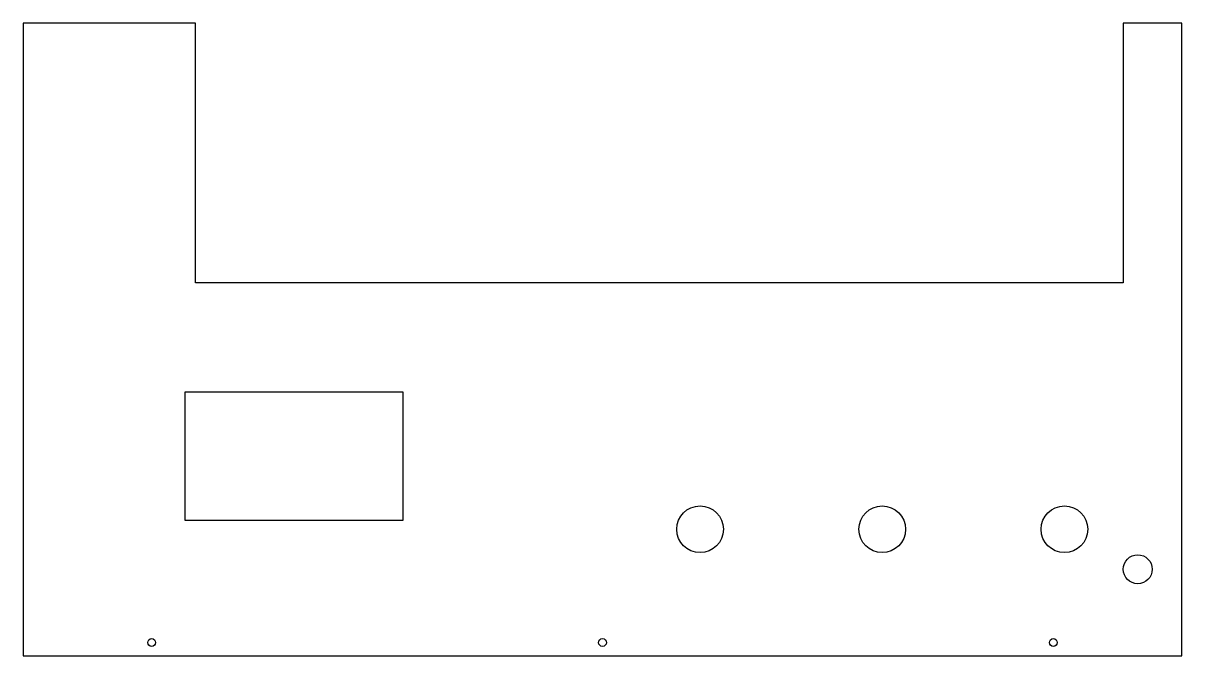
# Model space of a CAD drawing. Header units: millimetres. Extents: x 0 to 522, y 0 to 285.
import ezdxf

# ---------------------------------------------------------------- set-up
doc = ezdxf.new("R2010")
doc.units = ezdxf.units.MM

msp = doc.modelspace()

# ---------------------------------------------------------------- linework, layer by layer
for p, q in [((77.6, 285, 3), (0, 285, 3)), ((0, 285, 3), (0, 0, 3)), ((77.6, 168, 3), (77.6, 285, 3)), ((521.5, 285, 3), (495.15, 285, 3)), ((495.15, 285, 3), (495.15, 168, 3)), ((521.5, 0, 3), (521.5, 285, 3)), ((495.15, 168, 3), (77.6, 168, 3)), ((72.85, 119, 3), (170.85, 119, 3)), ((72.85, 61, 3), (72.85, 119, 3)), ((170.85, 119, 3), (170.85, 61, 3)), ((170.85, 61, 3), (72.85, 61, 3)), ((0, 0, 3), (521.5, 0, 3))]:
    msp.add_line(p, q)
for centre, radius in [((304.65, 57, 3), 10.5), ((386.65, 57, 3), 10.5), ((468.65, 57, 3), 10.5), ((501.65, 39, 3), 6.5), ((57.85, 6, 3), 1.75), ((260.75, 6, 3), 1.75), ((463.65, 6, 3), 1.75)]:
    msp.add_circle(centre, radius)

doc.saveas('drawing.dxf')
